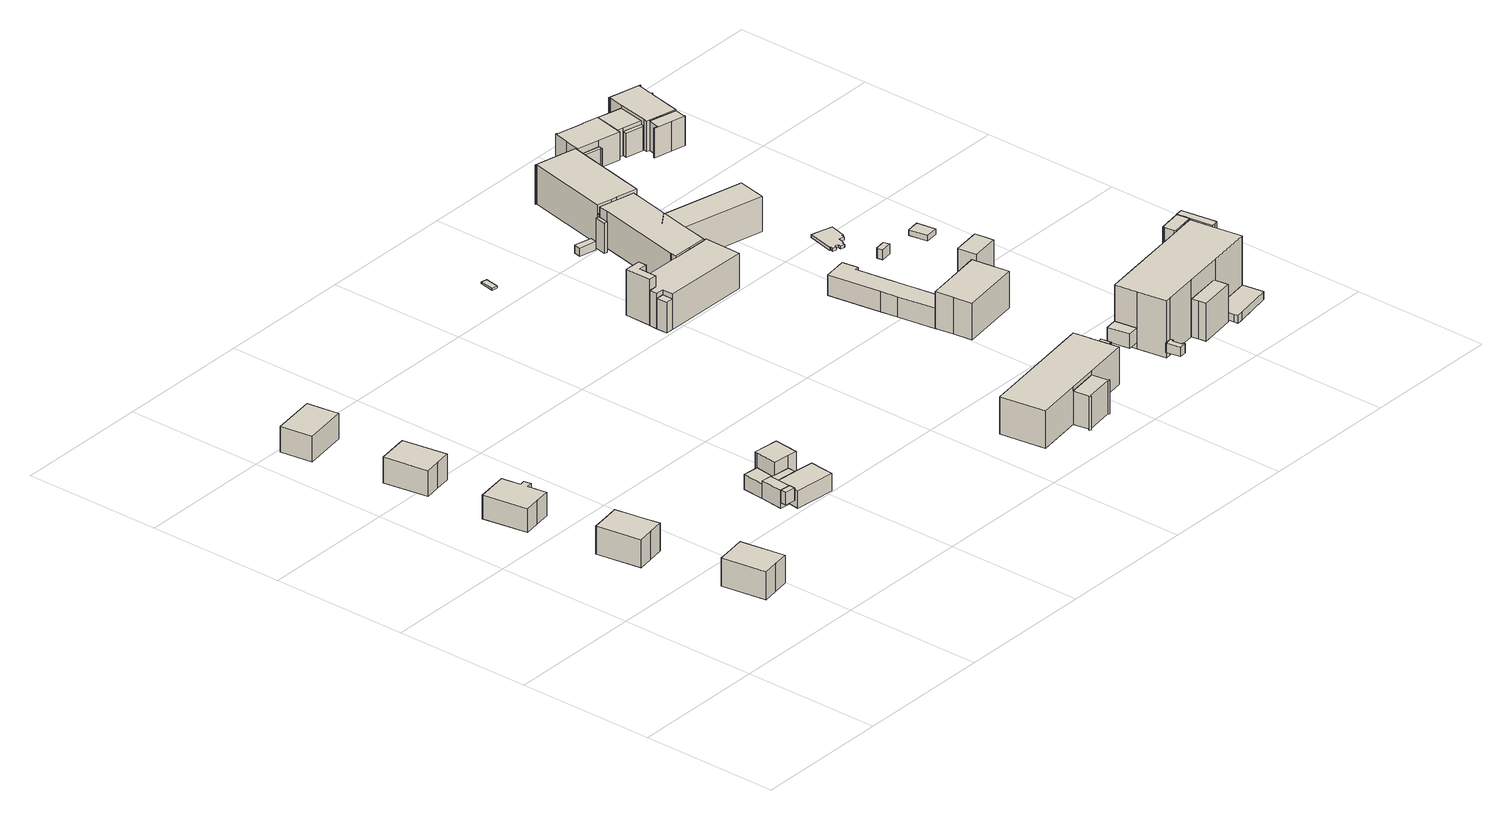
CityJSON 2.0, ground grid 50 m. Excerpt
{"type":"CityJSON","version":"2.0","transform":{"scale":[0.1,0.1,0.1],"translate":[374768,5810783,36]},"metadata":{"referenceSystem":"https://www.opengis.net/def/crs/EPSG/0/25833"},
"CityObjects":{
"building1":{"type":"Building","attributes":{"Gemeindeschluessel":"11000006","BezugspunktDach":"2200","function":"31001_3050","measuredHeight":13.59,"storeysAboveGround":2},"address":[{"country":"Germany","locality":"Berlin","thoroughfareNumber":"80 (17)","thoroughfareName":"Am Großen Wannsee"}],"geometry":[{"type":"Solid","lod":"1","boundaries":[[[[0,1,2,3,4,5]],[[6,7,8,9,10,11]],[[6,11,5,4]],[[7,6,4,3]],[[8,7,3,2]],[[9,8,2,1]],[[10,9,1,0]],[[11,10,0,5]]]]}]},
"building2":{"type":"Building","attributes":{"Gemeindeschluessel":"11000006","BezugspunktDach":"2200","function":"31001_2020","measuredHeight":13.41,"storeysAboveGround":2},"address":[{"country":"Germany","locality":"Berlin","thoroughfareNumber":"80 (18)","thoroughfareName":"Am Großen Wannsee"}],"geometry":[{"type":"Solid","lod":"1","boundaries":[[[[12,13,14,15,16,17,18,19]],[[20,21,22,23,24,25,26,27]],[[20,27,19,18]],[[21,20,18,17]],[[22,21,17,16]],[[23,22,16,15]],[[24,23,15,14]],[[25,24,14,13]],[[26,25,13,12]],[[27,26,12,19]]]]}]},
"building3":{"type":"Building","attributes":{"Gemeindeschluessel":"11000006","BezugspunktDach":"2200","function":"31001_1010","measuredHeight":12.22,"storeysAboveGround":2},"address":[{"country":"Germany","locality":"Berlin","thoroughfareNumber":"80 (19)","thoroughfareName":"Am Großen Wannsee"}],"geometry":[{"type":"Solid","lod":"1","boundaries":[[[[28,29,30,31,32,33,34,35,36,37]],[[38,39,40,41,42,43,44,45,46,47]],[[38,47,37,36]],[[39,38,36,35]],[[40,39,35,34]],[[41,40,34,33]],[[42,41,33,32]],[[43,42,32,31]],[[44,43,31,30]],[[45,44,30,29]],[[46,45,29,28]],[[47,46,28,37]]]]}]},
"building4":{"type":"Building","attributes":{"Gemeindeschluessel":"11000006","BezugspunktDach":"2200","function":"51009_1610","measuredHeight":8.83,"storeysAboveGround":0},"address":[{"country":"Germany","locality":"Berlin"}],"geometry":[{"type":"Solid","lod":"1","boundaries":[[[[48,49,50,51]],[[52,53,54,55]],[[52,55,51,50]],[[53,52,50,49]],[[54,53,49,48]],[[55,54,48,51]]]]}]},
"building5":{"type":"Building","attributes":{"Gemeindeschluessel":"11000006","BezugspunktDach":"2200","function":"31001_1010","measuredHeight":11.58,"storeysAboveGround":2},"address":[{"country":"Germany","locality":"Berlin","thoroughfareNumber":"80 (20)","thoroughfareName":"Am Großen Wannsee"}],"geometry":[{"type":"Solid","lod":"1","boundaries":[[[[56,57,58,59,60]],[[61,62,63,64,65]],[[61,65,60,59]],[[62,61,59,58]],[[63,62,58,57]],[[64,63,57,56]],[[65,64,56,60]]]]}]},
"building6":{"type":"Building","attributes":{"Gemeindeschluessel":"11000006","BezugspunktDach":"2200","function":"31001_2020","measuredHeight":12.59,"storeysAboveGround":2},"address":[{"country":"Germany","locality":"Berlin","thoroughfareNumber":"80 (21)","thoroughfareName":"Am Großen Wannsee"}],"geometry":[{"type":"Solid","lod":"1","boundaries":[[[[66,67,68,69,70]],[[71,72,73,74,75]],[[71,75,70,69]],[[72,71,69,68]],[[73,72,68,67]],[[74,73,67,66]],[[75,74,66,70]]]]}]},
"building7":{"type":"Building","attributes":{"Gemeindeschluessel":"11000006","BezugspunktDach":"2200","function":"51009_1610","measuredHeight":4.62,"storeysAboveGround":0},"address":[{"country":"Germany","locality":"Berlin"}],"geometry":[{"type":"Solid","lod":"1","boundaries":[[[[76,77,78,79]],[[80,81,82,83]],[[80,83,79,78]],[[81,80,78,77]],[[82,81,77,76]],[[83,82,76,79]]]]}]},
"building8":{"type":"Building","attributes":{"Gemeindeschluessel":"11000006","function":"31001_2521"},"address":[{"country":"Germany","locality":"Berlin","thoroughfareNumber":"80 (16)","thoroughfareName":"Am Großen Wannsee"}],"children":["building8-1","building8-2","building8-3","building8-4","building8-5"]},
"building8-1":{"type":"BuildingPart","attributes":{"BezugspunktDach":"2200","measuredHeight":10.77,"storeysAboveGround":2},"parents":["building8"],"geometry":[{"type":"MultiSurface","lod":"1","boundaries":[[[84,85,86,87,88,89]],[[90,91,92,93,94,95]],[[90,96,97,89,88]],[[91,90,88,87]],[[92,91,87,86]],[[93,92,86,85]],[[94,93,85,84]],[[98,99,84,89]],[[95,97,96,90]],[[95,94,99,98]]]}]},
"building8-2":{"type":"BuildingPart","attributes":{"BezugspunktDach":"2200","measuredHeight":6.36,"storeysAboveGround":2},"parents":["building8"],"geometry":[{"type":"MultiSurface","lod":"1","boundaries":[[[100,99,98,101,102]],[[103,95,94,104,105]],[[95,97,106,101,98]],[[94,95,94,99]],[[104,94,99,100]],[[107,105,102,101,103]],[[106,97,95,103]],[[108,98,99,94,95]],[[104,100,102,105]]]}]},
"building8-3":{"type":"BuildingPart","attributes":{"BezugspunktDach":"2200","measuredHeight":6.58,"storeysAboveGround":2},"parents":["building8"],"geometry":[{"type":"MultiSurface","lod":"1","boundaries":[[[109,110,111,112]],[[113,103,114,115]],[[113,115,112,111]],[[103,106,116,117,113,111,110]],[[118,113,119]],[[114,120,102,101,110,109]],[[115,114,109,112]],[[118,119,116,106,103]],[[119,113,117,116]],[[103,101,102,105]],[[121,105,102,120,114]]]}]},
"building8-4":{"type":"BuildingPart","attributes":{"BezugspunktDach":"2200","measuredHeight":6.22,"storeysAboveGround":2},"parents":["building8"],"geometry":[{"type":"MultiSurface","lod":"1","boundaries":[[[116,97,96,122,123,117]],[[124,125,90,95,119,113]],[[124,113,117,123]],[[125,124,123,122]],[[90,125,122,96]],[[90,96,90,95]],[[95,90,96,97]],[[95,97,106,103]],[[119,103,126,106,116]],[[119,116,117,113]]]}]},
"building8-5":{"type":"BuildingPart","attributes":{"BezugspunktDach":"2200","measuredHeight":6.36,"storeysAboveGround":2},"parents":["building8"],"geometry":[{"type":"MultiSurface","lod":"1","boundaries":[[[127,128,100,102,120,129]],[[114,105,104,130,131,132]],[[114,132,129,120]],[[130,104,100,128]],[[131,130,128,127]],[[132,131,127,129]],[[105,133,114,134,120,102]],[[105,102,100,104]]]}]},
"building9":{"type":"Building","attributes":{"Gemeindeschluessel":"11000006","function":"31001_3050"},"address":[{"country":"Germany","locality":"Berlin","thoroughfareNumber":"80 (6)","thoroughfareName":"Am Großen Wannsee"}],"children":["building9-1","building9-2","building9-3"]},
"building9-1":{"type":"BuildingPart","attributes":{"BezugspunktDach":"2200","measuredHeight":16.95,"storeysAboveGround":2},"parents":["building9"],"geometry":[{"type":"MultiSurface","lod":"1","boundaries":[[[135,136,137,138,139,140,141,142,143]],[[144,145,146,147,148,149,150,151,152]],[[144,152,143,142]],[[145,144,142,141]],[[146,145,141,140]],[[153,154,140,139]],[[148,147,139,138]],[[149,148,138,137]],[[150,149,137,136],[150,155,156,149]],[[151,150,136,135]],[[152,151,135,143]],[[147,146,154,153]],[[155,150,149,156]]]}]},
"building9-2":{"type":"BuildingPart","attributes":{"BezugspunktDach":"2200","measuredHeight":12.19,"storeysAboveGround":2},"parents":["building9"],"geometry":[{"type":"MultiSurface","lod":"1","boundaries":[[[157,158,159,160,161,162,163,164,156,155]],[[149,165,166,167,168,169,170,171,172,150]],[[165,149,156,164]],[[166,165,164,163]],[[167,166,163,162]],[[168,167,162,161]],[[169,168,161,160]],[[170,169,160,159]],[[171,170,159,158]],[[172,171,158,157]],[[150,172,157,155]],[[149,150,155,156,173]]]}]},
"building9-3":{"type":"BuildingPart","attributes":{"BezugspunktDach":"2200","measuredHeight":10.3,"storeysAboveGround":2},"parents":["building9"],"geometry":[{"type":"Solid","lod":"1","boundaries":[[[[153,174,175,176,177,178,154]],[[145,179,180,181,182,147,146]],[[145,146,154,178]],[[179,145,178,177]],[[180,179,177,176]],[[181,180,176,175]],[[182,181,175,174]],[[147,182,174,153]],[[146,147,153,154]]]]}]},
"building10":{"type":"Building","attributes":{"Gemeindeschluessel":"11000006","BezugspunktDach":"2200","function":"31001_2010","measuredHeight":0.629,"storeysAboveGround":1},"address":[{"country":"Germany","locality":"Berlin","thoroughfareNumber":"80 (26)","thoroughfareName":"Am Großen Wannsee"}],"geometry":[{"type":"Solid","lod":"1","boundaries":[[[[183,184,185,186]],[[187,188,189,190]],[[187,190,186,185]],[[188,187,185,184]],[[189,188,184,183]],[[190,189,183,186]]]]}]},
"building11":{"type":"Building","attributes":{"Gemeindeschluessel":"11000006","BezugspunktDach":"2200","function":"51009_1610","measuredHeight":2.69,"storeysAboveGround":0},"address":[{"country":"Germany","locality":"Berlin"}],"geometry":[{"type":"Solid","lod":"1","boundaries":[[[[191,192,193,194,195,196,197,198]],[[199,200,201,182,181,180,179,202]],[[199,202,198,197]],[[200,199,197,196]],[[201,200,196,195]],[[182,201,195,194]],[[181,182,194,193]],[[180,181,193,192]],[[179,180,192,191]],[[202,179,191,198]]]]}]},
"building12":{"type":"Building","attributes":{"Gemeindeschluessel":"11000006","BezugspunktDach":"2200","function":"51009_1610","measuredHeight":3,"storeysAboveGround":0},"address":[{"country":"Germany","locality":"Berlin"}],"geometry":[{"type":"Solid","lod":"1","boundaries":[[[[203,204,205,206]],[[207,208,209,210]],[[207,210,206,205]],[[208,207,205,204]],[[209,208,204,203]],[[210,209,203,206]]]]}]},
"building13":{"type":"Building","attributes":{"Gemeindeschluessel":"11000006","function":"31001_2020"},"address":[{"country":"Germany","locality":"Berlin","thoroughfareNumber":"80","thoroughfareName":"Am Großen Wannsee"}],"children":["building13-1","building13-2"]},
"building13-1":{"type":"BuildingPart","attributes":{"BezugspunktDach":"2200","measuredHeight":17.3,"storeysAboveGround":2},"parents":["building13"],"geometry":[{"type":"MultiSurface","lod":"1","boundaries":[[[211,212,213,214,215,216,217,218,219,220]],[[221,222,223,224,225,226,227,228,229,230]],[[221,230,220,219]],[[222,231,232,233,234,219,218]],[[223,222,218,217]],[[224,223,217,216]],[[225,224,216,215]],[[226,225,215,214]],[[227,226,214,213]],[[228,227,213,212]],[[229,228,212,211]],[[230,229,211,220]],[[235,232,231,222]],[[221,234,233,232,235]]]}]},
"building13-2":{"type":"BuildingPart","attributes":{"BezugspunktDach":"2200","measuredHeight":10.63,"storeysAboveGround":2},"parents":["building13"],"geometry":[{"type":"MultiSurface","lod":"1","boundaries":[[[236,237,233,232,231,238,239,240,241,242,243,244,245,246,247]],[[248,249,250,251,252,253,254,255,256,257,258,259,260,261,262]],[[248,262,247,246]],[[249,248,246,245]],[[250,249,245,244]],[[251,250,244,243]],[[252,251,243,242]],[[253,252,242,241]],[[254,253,241,240]],[[255,254,240,239]],[[256,255,239,238]],[[257,256,238,231]],[[258,257,231,222,235]],[[259,258,232,235,221]],[[260,259,233,237]],[[261,260,237,236]],[[262,261,236,247]],[[235,222,231,232]],[[221,235,232,233]]]}]},
"building14":{"type":"Building","attributes":{"Gemeindeschluessel":"11000006","function":"31001_3050"},"address":[{"country":"Germany","locality":"Berlin","thoroughfareNumber":"80 (1)","thoroughfareName":"Am Großen Wannsee"}],"children":["building14-1","building14-2","building14-3","building14-4","building14-5","building14-6","building14-7","building14-8","building14-9","building14-10"]},
"building14-1":{"type":"BuildingPart","attributes":{"BezugspunktDach":"2200","measuredHeight":16.13,"storeysAboveGround":2},"parents":["building14"],"geometry":[{"type":"MultiSurface","lod":"1","boundaries":[[[263,264,265,266,267,268,269,270,271,272,273,274,275]],[[276,277,278,279,280,281,282,283,284,285,286,287,288]],[[276,288,275,274]],[[277,276,274,273]],[[289,278,277,273,272]],[[290,289,272,271]],[[291,290,279,271,270]],[[292,293,270,269]],[[294,292,281,269,268]],[[295,296,268,267]],[[284,283,267,266]],[[285,284,266,265]],[[286,285,265,264]],[[297,298,286,264,263]],[[299,297,287,263,275]],[[300,301,278,279,290]],[[280,279,290,291]],[[281,280,293,292]],[[282,281,292,294]],[[283,282,296,295]],[[287,286,298,297]],[[297,299,288,287]]]}]},
"building14-2":{"type":"BuildingPart","attributes":{"BezugspunktDach":"2200","measuredHeight":16.8,"storeysAboveGround":2},"parents":["building14"],"geometry":[{"type":"MultiSurface","lod":"1","boundaries":[[[302,303,304,305,298,299,306,307,308,309,310]],[[311,312,313,314,288,286,315,316,317,318,319]],[[311,319,310,309]],[[312,311,309,320,321]],[[313,312,308,321,322,307]],[[314,313,322,323,306]],[[315,286,298,305]],[[316,315,305,304]],[[317,316,304,303]],[[324,325,326,317,318,317,303,302]],[[327,325,318,319,318,302,310]],[[321,320,309,308]],[[307,322,321,308]],[[307,306,323,322]],[[328,286,287,297,298]],[[288,299,297,287]],[[318,317,326,325,324]],[[319,318,325,327]]]}]},
"building14-3":{"type":"BuildingPart","attributes":{"BezugspunktDach":"2200","measuredHeight":10.84,"storeysAboveGround":2},"parents":["building14"],"geometry":[{"type":"MultiSurface","lod":"1","boundaries":[[[294,329,330,293]],[[331,332,282,280]],[[333,291,280,293,330]],[[282,296,334,332,329,294]],[[331,280,291,333]],[[332,335,336,329]],[[331,330,336,335]],[[332,334,296,282]],[[280,281,292,293]],[[294,292,281,282]]]}]},
"building14-4":{"type":"BuildingPart","attributes":{"BezugspunktDach":"2200","measuredHeight":10.45,"storeysAboveGround":2},"parents":["building14"],"geometry":[{"type":"MultiSurface","lod":"1","boundaries":[[[337,338,339,334,295]],[[332,340,341,342,283]],[[341,340,339,338]],[[342,341,338,337]],[[283,342,337,295]],[[283,295,296,282]],[[332,343,282,296,334]],[[340,332,334,339,344]]]}]},
"building14-5":{"type":"BuildingPart","attributes":{"BezugspunktDach":"2200","measuredHeight":14.67,"storeysAboveGround":2},"parents":["building14"],"geometry":[{"type":"MultiSurface","lod":"1","boundaries":[[[345,346,347,348,349,350,351]],[[284,352,353,354,355,285,356]],[[284,356,351,350]],[[352,284,350,349]],[[357,358,359,349,348]],[[353,352,360,361]],[[354,353,348,347]],[[355,354,347,346]],[[285,355,346,345]],[[356,285,345,351]],[[361,360,359,358,357]]]}]},
"building14-6":{"type":"BuildingPart","attributes":{"BezugspunktDach":"2200","measuredHeight":17.59,"storeysAboveGround":2},"parents":["building14"],"geometry":[{"type":"MultiSurface","lod":"1","boundaries":[[[362,363,364,365,366,367,368,369,370,371,372]],[[373,374,375,376,377,378,379,380,381,382,383]],[[373,383,372,371]],[[374,373,371,370]],[[375,374,370,369]],[[376,375,369,368]],[[377,376,368,367]],[[378,377,367,366]],[[379,378,366,365]],[[380,379,365,364]],[[336,329,384,334,339,340,332,335,381,380,364,363]],[[330,336,335,331,382,381,363,362]],[[383,385,333,362,372]],[[335,332,329,336]],[[332,340,339,334,384]],[[331,335,336,330]],[[382,333,385,383]]]}]},
"building14-7":{"type":"BuildingPart","attributes":{"BezugspunktDach":"2200","measuredHeight":10.98,"storeysAboveGround":2},"parents":["building14"],"geometry":[{"type":"MultiSurface","lod":"1","boundaries":[[[289,290,291,333,385,386,387,388]],[[389,390,383,382,391,300,301,392]],[[389,392,388,387]],[[390,389,387,386]],[[383,390,386,385]],[[391,382,331,280]],[[300,391,291,280,279]],[[301,300,279,278,289]],[[392,301,289,388]],[[393,382,383,385,333]],[[280,331,333,291]],[[290,279,280,291]],[[290,289,278,279]]]}]},
"building14-8":{"type":"BuildingPart","attributes":{"BezugspunktDach":"2200","measuredHeight":16.63,"storeysAboveGround":2},"parents":["building14"],"geometry":[{"type":"MultiSurface","lod":"1","boundaries":[[[394,395,396,397,398,399]],[[400,401,323,322,321,320]],[[400,320,399,398]],[[401,400,398,397]],[[323,401,397,396]],[[322,307,306,396,395]],[[308,307,395,394]],[[309,308,321,394,399]],[[323,306,307,322]],[[321,322,307,308]],[[320,321,308,309]]]}]},
"building14-9":{"type":"BuildingPart","attributes":{"BezugspunktDach":"2200","measuredHeight":11.12,"storeysAboveGround":2},"parents":["building14"],"geometry":[{"type":"Solid","lod":"1","boundaries":[[[[326,325,327,402]],[[319,318,317,403]],[[319,403,402,327]],[[403,317,326,402]],[[318,319,327,325]],[[318,325,326,317]]]]}]},
"building14-10":{"type":"BuildingPart","attributes":{"BezugspunktDach":"2200","measuredHeight":3.99,"storeysAboveGround":2},"parents":["building14"],"geometry":[{"type":"Solid","lod":"1","boundaries":[[[[357,404,405,406,407,358]],[[408,409,410,411,361,360]],[[408,360,358,407]],[[409,408,407,406]],[[410,409,406,405]],[[411,410,405,404]],[[361,411,404,357]],[[360,361,357,358]]]]}]},
"building15":{"type":"Building","attributes":{"Gemeindeschluessel":"11000006","BezugspunktDach":"2200","function":"51009_1610","measuredHeight":17.17,"storeysAboveGround":0},"address":[{"country":"Germany","locality":"Berlin"}],"geometry":[{"type":"Solid","lod":"1","boundaries":[[[[412,413,414,415,416]],[[417,418,419,420,421]],[[417,421,416,415]],[[418,417,415,414]],[[419,418,414,413]],[[420,419,413,412]],[[421,420,412,416]]]]}]},
"building16":{"type":"Building","attributes":{"Gemeindeschluessel":"11000006","BezugspunktDach":"2200","function":"51009_1610","measuredHeight":2.96,"storeysAboveGround":0},"address":[{"country":"Germany","locality":"Berlin"}],"geometry":[{"type":"Solid","lod":"1","boundaries":[[[[422,423,424,425,426,427]],[[428,429,430,410,431,409]],[[428,409,427,426]],[[429,428,426,425]],[[430,429,425,424]],[[410,430,424,423]],[[431,410,423,422]],[[409,431,422,427]]]]}]},
"building17":{"type":"Building","attributes":{"Gemeindeschluessel":"11000006","function":"31001_3074"},"address":[{"country":"Germany","locality":"Berlin","thoroughfareNumber":"80 (35)","thoroughfareName":"Am Großen Wannsee"}],"children":["building17-1","building17-2","building17-3","building17-4","building17-5","building17-6","building17-7","building17-8"]},
"building17-1":{"type":"BuildingPart","attributes":{"BezugspunktDach":"2200","measuredHeight":20.8,"storeysAboveGround":5},"parents":["building17"],"geometry":[{"type":"MultiSurface","lod":"1","boundaries":[[[432,433,434,435,436,437,438,439,440,441,442]],[[443,444,445,446,447,448,449,450,451,452,453]],[[443,453,442,441]],[[454,455,456,457,444,443,441,440]],[[447,446,438,437]],[[448,458,459,447,437,436]],[[449,460,461,462,448,436,435]],[[450,449,435,434]],[[463,464,465,434,433]],[[451,450,466,467,468]],[[452,451,433,432]],[[453,452,469,470,471,472,432,442]],[[457,456,455,454]],[[445,473,444,440,439,474]],[[446,445,439,438]],[[447,459,458,448]],[[462,461,460,449,475]],[[468,467,466,465,464,463]],[[472,471,470,469]]]}]},
"building17-2":{"type":"BuildingPart","attributes":{"BezugspunktDach":"2200","measuredHeight":2.8,"storeysAboveGround":5},"parents":["building17"],"geometry":[{"type":"Solid","lod":"1","boundaries":[[[[476,477,478,479,480,481,459,458]],[[447,482,483,484,485,486,487,448]],[[482,447,459,481]],[[483,482,481,480]],[[484,483,480,479]],[[485,484,479,478]],[[486,485,478,477]],[[487,486,477,476]],[[448,487,476,458]],[[448,458,459,447]]]]}]},
"building17-3":{"type":"BuildingPart","attributes":{"BezugspunktDach":"2200","measuredHeight":21.55,"storeysAboveGround":5},"parents":["building17"],"geometry":[{"type":"MultiSurface","lod":"1","boundaries":[[[488,489,490,491,492,493,494,495,496]],[[497,498,499,445,444,500,501,502,503]],[[497,503,496,495]],[[440,439,445,492,491]],[[504,454,491,490]],[[500,444,505,457,506]],[[507,504,506,508,501,500,490,489]],[[509,507,508,510,502,501,489,488]],[[503,502,488,496]],[[498,497,495,494]],[[499,511,498,494,493]],[[439,512,445,499,493,492]],[[513,444,445,439,440]],[[506,457,505,454,504]],[[508,506,504,507]],[[510,508,507,509]]]}]},
"building17-4":{"type":"BuildingPart","attributes":{"BezugspunktDach":"2200","measuredHeight":21.58,"storeysAboveGround":5},"parents":["building17"],"geometry":[{"type":"MultiSurface","lod":"1","boundaries":[[[514,515,516,517,518,519]],[[520,521,522,523,446,497]],[[520,497,519,518]],[[521,520,518,517]],[[522,521,517,516]],[[523,522,516,515]],[[446,523,515,514]],[[497,495,494,498,524,525,498,494,493,492,445,446,514,519],[445,439,438,446]],[[439,445,446,438]],[[524,498,494,495,497]],[[499,493,494,498,525]],[[499,445,492,493]]]}]},
"building17-5":{"type":"BuildingPart","attributes":{"BezugspunktDach":"2200","measuredHeight":15.2,"storeysAboveGround":5},"parents":["building17"],"geometry":[{"type":"Solid","lod":"1","boundaries":[[[[526,527,528,529,461,460]],[[462,530,531,532,533,449]],[[530,462,461,529]],[[531,530,529,528]],[[532,531,528,527]],[[533,532,527,526]],[[449,533,526,460]],[[462,449,460,461]]]]}]},
"building17-6":{"type":"BuildingPart","attributes":{"BezugspunktDach":"2200","measuredHeight":3.36,"storeysAboveGround":5},"parents":["building17"],"geometry":[{"type":"MultiSurface","lod":"1","boundaries":[[[534,535,536,537,538,539,464,463,540]],[[467,466,541,542,543,544,545,546,547]],[[467,547,540,463]],[[541,466,464,539]],[[542,541,539,538]],[[543,542,538,537]],[[544,543,537,536]],[[545,544,536,535]],[[546,545,535,534]],[[547,546,534,540]],[[467,548,463,464,466]]]}]},
"building17-7":{"type":"BuildingPart","attributes":{"BezugspunktDach":"2200","measuredHeight":5.92,"storeysAboveGround":5},"parents":["building17"],"geometry":[{"type":"MultiSurface","lod":"1","boundaries":[[[455,454,509,549,550,551]],[[552,553,510,457,456,554]],[[552,554,551,550]],[[553,552,550,549]],[[510,553,549,509]],[[554,456,455,551]],[[506,504,454,457]],[[508,507,504,506]],[[510,509,507,508]],[[457,454,455,456]]]}]},
"building17-8":{"type":"BuildingPart","attributes":{"BezugspunktDach":"2200","measuredHeight":5.24,"storeysAboveGround":5},"parents":["building17"],"geometry":[{"type":"Solid","lod":"1","boundaries":[[[[555,472,471,556]],[[470,469,557,558]],[[470,558,556,471]],[[557,469,472,555]],[[558,557,555,556]],[[469,470,471,472]]]]}]},
"building18":{"type":"Building","attributes":{"Gemeindeschluessel":"11000006","BezugspunktDach":"2200","function":"31001_2010","measuredHeight":3.62,"storeysAboveGround":1},"address":[{"country":"Germany","locality":"Berlin","thoroughfareNumber":"80 (29)","thoroughfareName":"Am Großen Wannsee"}],"geometry":[{"type":"Solid","lod":"1","boundaries":[[[[559,560,561,562,563]],[[564,565,566,567,568]],[[564,568,563,562]],[[565,564,562,561]],[[566,565,561,560]],[[567,566,560,559]],[[568,567,559,563]]]]}]},
"building19":{"type":"Building","attributes":{"Gemeindeschluessel":"11000006","BezugspunktDach":"2200","function":"31001_2523","measuredHeight":1.16,"storeysAboveGround":0},"address":[{"country":"Germany","locality":"Berlin","thoroughfareNumber":"80 (27)","thoroughfareName":"Am Großen Wannsee"}],"geometry":[{"type":"Solid","lod":"1","boundaries":[[[[569,570,571,572,573,574,575,576,577,578,579,580,581,582,583,584,585,586]],[[587,588,589,590,591,592,593,594,595,596,597,598,599,600,601,602,603,604]],[[587,604,586,585]],[[588,587,585,584]],[[589,588,584,583]],[[590,589,583,582]],[[591,590,582,581]],[[592,591,581,580]],[[593,592,580,579]],[[594,593,579,578]],[[595,594,578,577]],[[596,595,577,576]],[[597,596,576,575]],[[598,597,575,574]],[[599,598,574,573]],[[600,599,573,572]],[[601,600,572,571]],[[602,601,571,570]],[[603,602,570,569]],[[604,603,569,586]]]]}]},
"building20":{"type":"Building","attributes":{"Gemeindeschluessel":"11000006","BezugspunktDach":"2200","function":"31001_2010","measuredHeight":2.07,"storeysAboveGround":1},"address":[{"country":"Germany","locality":"Berlin","thoroughfareNumber":"80 (28)","thoroughfareName":"Am Großen Wannsee"}],"geometry":[{"type":"Solid","lod":"1","boundaries":[[[[605,606,607,608]],[[609,610,611,612]],[[609,612,608,607]],[[610,609,607,606]],[[611,610,606,605]],[[612,611,605,608]]]]}]},
"building21":{"type":"Building","attributes":{"Gemeindeschluessel":"11000006","function":"31001_3050"},"address":[{"country":"Germany","locality":"Berlin","thoroughfareNumber":"80 (2)","thoroughfareName":"Am Großen Wannsee"}],"children":["building21-1","building21-2","building21-3","building21-4","building21-5","building21-6"]},
"building21-1":{"type":"BuildingPart","attributes":{"BezugspunktDach":"2200","measuredHeight":14.41,"storeysAboveGround":1},"parents":["building21"],"geometry":[{"type":"MultiSurface","lod":"1","boundaries":[[[613,614,615,616,617,618,619,620,621,622,623,624,625,626,627,628,629]],[[630,631,632,633,634,635,636,637,638,639,640,641,642,643,644,645,646]],[[630,646,629,628]],[[631,647,648,649,630,628,627]],[[632,631,627,626]],[[633,632,626,625]],[[634,633,625,624]],[[635,634,624,623]],[[636,635,623,622]],[[637,636,622,621]],[[638,637,621,620]],[[639,638,620,619]],[[640,639,619,618]],[[641,640,618,617]],[[642,641,617,616]],[[643,642,616,615]],[[650,651,652,615,614]],[[645,644,614,613],[645,653,650,644]],[[646,645,613,629]],[[630,649,648,647]],[[644,654,655,651,650]],[[655,643,652,651]],[[650,653,645,644]]]}]},
"building21-2":{"type":"BuildingPart","attributes":{"BezugspunktDach":"2200","measuredHeight":13.81,"storeysAboveGround":1},"parents":["building21"],"geometry":[{"type":"MultiSurface","lod":"1","boundaries":[[[656,657,658,659,652,651,653,660,661,662]],[[663,664,645,655,643,665,666,667,668,669]],[[663,669,662,661]],[[664,663,661,660]],[[645,664,660,653]],[[665,643,652,659]],[[666,665,659,658]],[[667,666,658,657]],[[668,667,657,656]],[[669,668,656,662]],[[655,670,644,650,651]],[[645,653,650,671,644]],[[643,655,651,652]]]}]},
"building21-3":{"type":"BuildingPart","attributes":{"BezugspunktDach":"2200","measuredHeight":8.85,"storeysAboveGround":1},"parents":["building21"],"geometry":[{"type":"MultiSurface","lod":"1","boundaries":[[[672,649,648,673,674]],[[675,647,630,676,677]],[[675,677,674,673]],[[676,630,649,672]],[[677,676,672,674]],[[675,678,673,648,647]],[[630,647,648,649]]]}]},
"building21-4":{"type":"BuildingPart","attributes":{"BezugspunktDach":"2200","measuredHeight":12.04,"storeysAboveGround":1},"parents":["building21"],"geometry":[{"type":"MultiSurface","lod":"1","boundaries":[[[679,680,681,682,683,684,685]],[[686,687,631,688,647,675,689]],[[631,687,683,682]],[[688,631,682,681]],[[647,688,681,680]],[[675,673,648,680,679]],[[689,675,679,685]],[[686,690,691,684]],[[689,685,691,690]],[[686,684,683,687,692]],[[648,673,675,647]]]}]},
"building21-5":{"type":"BuildingPart","attributes":{"BezugspunktDach":"2200","measuredHeight":12.33,"storeysAboveGround":1},"parents":["building21"],"geometry":[{"type":"MultiSurface","lod":"1","boundaries":[[[693,694,695,696,697,698,699,700,701,702,703,704,705]],[[706,707,708,709,710,711,712,687,690,689,713,714,715]],[[706,715,705,704]],[[707,706,704,703]],[[708,707,703,702]],[[709,708,702,701]],[[710,709,701,700]],[[711,710,700,699]],[[712,711,699,698]],[[687,712,698,697]],[[691,684,683,697,696]],[[689,685,691,690,696,695]],[[713,689,695,694]],[[714,713,694,693]],[[715,716,717,693,705]],[[690,686,684,691]],[[686,687,683,684]],[[718,690,691,685,689]],[[717,716,715,714]]]}]},
"building21-6":{"type":"BuildingPart","attributes":{"BezugspunktDach":"2200","measuredHeight":7.95,"storeysAboveGround":1},"parents":["building21"],"geometry":[{"type":"Solid","lod":"1","boundaries":[[[[719,720,721,722,723,717,716,724]],[[715,714,725,726,727,728,729,730]],[[715,730,724,716]],[[725,714,717,723]],[[726,725,723,722]],[[727,726,722,721]],[[728,727,721,720]],[[729,728,720,719]],[[730,729,719,724]],[[714,715,716,717]]]]}]}
},
"vertices":[
[289,168,180],[347,177,180],[405,186,180],[379,348,180],[322,339,180],[264,330,180],[322,339,78],[379,348,78],[405,186,78],[347,177,78],[289,168,78],[264,330,78],
[201,602,172],[259,611,172],[317,621,172],[304,696,172],[302,713,172],[290,782,172],[233,773,172],[175,764,172],[233,773,70],[290,782,70],[302,713,70],[304,696,70],[317,621,70],[259,611,70],[201,602,70],[175,764,70],
[137,1009,159],[195,1018,159],[252,1027,159],[242,1095,159],[262,1098,159],[258,1124,159],[238,1120,159],[227,1189,159],[169,1180,159],[111,1171,159],[169,1180,73],[227,1189,73],[238,1120,73],[258,1124,73],[262,1098,73],[242,1095,73],[252,1027,73],[195,1018,73],[137,1009,73],[111,1171,73],
[306,688,156],[325,691,156],[321,716,156],[302,713,156],[321,716,68],[325,691,68],[306,688,68],[302,713,68],
[100,1381,173],[158,1390,173],[216,1399,173],[190,1560,173],[74,1543,173],[190,1560,79],[216,1399,79],[158,1390,79],[100,1381,79],[74,1543,79],
[25,1790,176],[187,1815,176],[178,1872,176],[170,1930,176],[8,1906,176],[170,1930,83],[178,1872,83],[187,1815,83],[25,1790,83],[8,1906,83],
[847,512,95],[849,533,95],[810,537,95],[808,516,95],[810,537,49],[849,533,49],[847,512,49],[808,516,49],
[933,609,136],[968,605,136],[978,694,136],[886,704,136],[885,694,136],[874,615,136],[885,694,28],[886,704,28],[978,694,28],[968,605,28],[933,609,28],[874,615,28],[885,694,82],[874,615,82],[874,615,91],[933,609,91],
[930,579,91],[857,617,91],[854,587,91],[857,617,28],[930,579,28],[854,587,28],[857,617,82],[857,615,28],[874,615,69],
[849,533,93],[857,617,93],[819,621,93],[810,537,93],[819,621,28],[849,533,28],[810,537,28],[846,618,82],[819,621,82],[851,617,28],[846,618,28],[849,533,91],[851,556,28],
[856,697,82],[827,700,82],[827,700,28],[856,697,28],[857,617,59],
[994,482,91],[1003,571,91],[845,497,91],[1003,571,28],[994,482,28],[845,497,28],[854,586,28],[849,533,60],
[1515,45,244],[1682,71,244],[1794,88,244],[1961,113,244],[1951,178,244],[1945,215,244],[1946,215,244],[1936,279,244],[1490,211,244],[1936,279,108],[1946,215,108],[1945,215,108],[1951,178,108],[1961,113,108],[1794,88,108],[1682,71,108],[1515,45,108],[1490,211,108],[1951,178,211],[1945,215,211],[1682,71,230],[1794,88,230],
[1691,14,230],[1687,9,230],[1692,5,230],[1696,10,230],[1799,26,230],[1804,22,230],[1808,28,230],[1803,31,230],[1803,31,108],[1808,28,108],[1804,22,108],[1799,26,108],[1696,10,108],[1692,5,108],[1687,9,108],[1691,14,108],[1794,88,183],
[2007,186,211],[2010,187,211],[2005,224,211],[2002,223,211],[1946,215,211],[2002,223,108],[2005,224,108],[2010,187,108],[2007,186,108],
[1309,2096,11],[1318,2147,11],[1296,2151,11],[1287,2099,11],[1296,2151,5],[1318,2147,5],[1309,2096,5],[1287,2099,5],
[2002,223,135],[2005,224,135],[2010,187,135],[2007,186,135],[2008,181,135],[2046,187,135],[2039,234,135],[2001,228,135],[2039,234,108],[2046,187,108],[2008,181,108],[2001,228,108],
[1615,1949,88],[1621,1972,88],[1557,1987,88],[1551,1961,88],[1557,1987,58],[1621,1972,58],[1615,1949,58],[1551,1961,58],
[1885,722,228],[1895,654,228],[2118,688,228],[2108,755,228],[2099,818,228],[2098,823,228],[2038,814,228],[1954,801,228],[1881,790,228],[1875,789,228],[1881,790,94],[1954,801,94],[2038,814,94],[2098,823,94],[2099,818,94],[2108,755,94],[2118,688,94],[1895,654,94],[1885,722,94],[1875,789,94],[1954,801,163],[1918,796,163],[1881,790,163],[1881,790,122],[1918,796,94],
[1851,989,163],[1860,927,163],[1934,938,163],[1932,950,163],[1926,991,163],[1924,1000,163],[1905,1134,163],[1919,1136,163],[1911,1187,163],[1910,1194,163],[1859,1187,163],[1823,1181,163],[1859,1187,89],[1910,1194,89],[1911,1187,89],[1919,1136,89],[1905,1134,89],[1924,1000,89],[1926,991,89],[1932,950,89],[1934,938,89],[1954,801,89],[1918,796,89],[1881,790,89],[1860,927,89],[1851,989,89],[1823,1181,89],
[1645,1594,188],[1713,1593,188],[1734,1689,188],[1756,1790,188],[1778,1888,188],[1789,1939,188],[1724,1953,188],[1720,1954,188],[1657,1968,188],[1649,1931,188],[1579,1617,188],[1582,1616,188],[1577,1595,188],[1582,1616,54],[1579,1617,54],[1649,1931,54],[1657,1968,54],[1720,1954,54],[1724,1953,54],[1789,1939,54],[1778,1888,54],[1756,1790,54],[1734,1689,54],[1713,1593,54],[1645,1594,54],[1577,1595,54],[1649,1931,150],[1657,1968,150],[1720,1954,150],[1724,1953,162],[1720,1954,162],[1789,1939,162],[1778,1888,147],[1789,1939,147],[1645,1594,182],[1713,1593,182],[1577,1595,182],[1657,1968,40],[1649,1931,40],
[1401,1501,182],[1401,1461,182],[1724,1458,182],[1726,1593,182],[1433,1596,182],[1402,1596,182],[1401,1530,182],[1372,1530,182],[1371,1502,182],[1372,1530,54],[1401,1530,54],[1402,1596,54],[1433,1596,54],[1726,1593,54],[1724,1458,54],[1401,1461,54],[1401,1501,54],[1371,1502,54],[1372,1530,55],[1401,1530,55],[1402,1596,55],[1433,1596,55],[1401,1501,78],[1401,1501,165],[1401,1461,165],[1371,1502,165],[1713,1593,118],
[1794,1959,162],[1724,1974,162],[1724,1974,54],[1794,1959,54],[1724,1974,150],[1794,1959,147],[1744,1970,54],[1744,1970,162],
[1806,1882,147],[1822,1953,147],[1821,1953,147],[1821,1953,54],[1822,1953,54],[1806,1882,54],[1790,1941,54],[1821,1953,111],
[1734,1689,183],[2035,1621,183],[2057,1723,183],[1954,1746,183],[1767,1788,183],[1756,1790,183],[1698,1750,183],[1767,1788,54],[1954,1746,54],[2057,1723,54],[2035,1621,54],[1698,1750,54],[1954,1746,114],[1767,1788,114],[1767,1788,107],[1767,1788,74],[1954,1746,74],
[1724,1974,182],[1744,1970,182],[1821,1953,182],[1888,2253,182],[1889,2253,182],[1890,2257,182],[1812,2274,182],[1733,2291,182],[1732,2287,182],[1734,2287,182],[1667,1987,182],[1734,2287,40],[1732,2287,40],[1733,2291,40],[1812,2274,40],[1890,2257,40],[1889,2253,40],[1888,2253,40],[1821,1953,40],[1744,1970,40],[1724,1974,40],[1667,1987,40],[1794,1959,123],[1667,1987,150],
[1664,1970,150],[1646,1974,150],[1637,1934,150],[1646,1974,40],[1664,1970,40],[1720,1954,40],[1637,1934,40],[1724,1974,134],
[1401,1530,222],[1402,1596,222],[1433,1596,222],[1433,1626,222],[1373,1627,222],[1372,1530,222],[1373,1627,55],[1433,1626,55],
[1371,1462,165],[1371,1462,54],
[1966,1797,114],[1920,1807,114],[1800,1834,114],[1779,1839,114],[1779,1839,74],[1800,1834,74],[1920,1807,74],[1966,1797,74],
[2109,812,247],[2209,826,247],[2205,860,247],[2200,895,247],[2099,881,247],[2200,895,84],[2205,860,84],[2209,826,84],[2109,812,84],[2099,881,84],
[1860,1821,96],[1920,1807,96],[1925,1829,96],[1865,1843,96],[1805,1856,96],[1800,1834,96],[1805,1856,74],[1865,1843,74],[1925,1829,74],[1860,1821,74],
[2196,235,290],[2212,127,290],[2233,131,290],[2360,150,290],[2506,172,290],[2667,197,290],[2651,302,290],[2639,385,290],[2555,372,290],[2305,334,290],[2184,316,290],[2305,334,82],[2555,372,82],[2639,385,82],[2651,302,82],[2667,197,82],[2506,172,82],[2360,150,82],[2233,131,82],[2212,127,82],[2196,235,82],[2184,316,82],[2555,372,159],[2305,334,159],[2305,334,100],[2555,372,100],[2506,172,110],[2667,197,110],[2360,150,220],[2494,170,220],[2494,170,82],[2212,127,140],[2233,131,140],[2233,131,120],[2233,131,106],[2212,127,106],[2212,127,126],[2196,235,106],[2184,316,106],[2184,316,158],[2196,235,158],[2629,383,82],[2639,385,223],[2469,167,82],
[2515,103,110],[2517,89,110],[2541,93,110],[2678,119,110],[2680,120,110],[2668,197,110],[2668,197,82],[2680,120,82],[2678,119,82],[2541,93,82],[2517,89,82],[2515,103,82],
[2548,415,294],[2548,412,294],[2553,378,294],[2555,372,294],[2639,385,294],[2638,391,294],[2633,425,294],[2632,432,294],[2547,419,294],[2632,432,82],[2633,425,82],[2638,391,82],[2553,378,82],[2548,412,82],[2548,415,82],[2547,419,82],[2553,378,159],[2555,372,150],[2553,378,100],[2548,412,159],[2548,412,100],[2548,415,159],[2548,415,100],[2634,423,82],[2639,385,196],[2555,372,191],
[2651,302,296],[2664,304,296],[2676,306,296],[2657,435,296],[2645,434,296],[2632,432,296],[2645,434,82],[2657,435,82],[2676,306,82],[2664,304,82],[2633,426,82],[2635,412,82],
[2365,124,220],[2369,97,220],[2502,117,220],[2498,144,220],[2498,144,82],[2502,117,82],[2369,97,82],[2365,124,82],
[2215,74,140],[2242,78,140],[2241,84,140],[2234,83,140],[2229,119,140],[2235,120,140],[2206,126,140],[2235,120,106],[2229,119,106],[2234,83,106],[2241,84,106],[2242,78,106],[2215,74,106],[2206,126,106],[2212,127,133],
[2507,409,159],[2451,400,159],[2298,377,159],[2451,400,100],[2507,409,100],[2298,377,100],
[2153,228,158],[2140,309,158],[2153,228,106],[2140,309,106],
[2114,1217,111],[2117,1199,111],[2157,1205,111],[2153,1227,111],[2114,1221,111],[2153,1227,75],[2157,1205,75],[2117,1199,75],[2114,1217,75],[2114,1221,75],
[2052,1357,91],[2050,1347,91],[2063,1343,91],[2066,1353,91],[2080,1350,91],[2077,1338,91],[2092,1334,91],[2095,1346,91],[2100,1345,91],[2106,1368,91],[2126,1363,91],[2129,1376,91],[2135,1374,91],[2150,1431,91],[2124,1438,91],[2124,1439,91],[2072,1452,91],[2047,1358,91],[2072,1452,80],[2124,1439,80],[2124,1438,80],[2150,1431,80],[2135,1374,80],[2129,1376,80],[2126,1363,80],[2106,1368,80],[2100,1345,80],[2095,1346,80],[2092,1334,80],[2077,1338,80],[2080,1350,80],[2066,1353,80],[2063,1343,80],[2050,1347,80],[2052,1357,80],[2047,1358,80],
[2293,1163,95],[2340,1169,95],[2330,1237,95],[2283,1231,95],[2330,1237,75],[2340,1169,75],[2293,1163,75],[2283,1231,75],
[2226,2234,138],[2272,2224,138],[2327,2211,138],[2353,2330,138],[2358,2329,138],[2359,2333,138],[2354,2334,138],[2366,2389,138],[2370,2388,138],[2371,2392,138],[2309,2406,138],[2250,2419,138],[2249,2415,138],[2251,2414,138],[2239,2358,138],[2217,2249,138],[2215,2236,138],[2217,2249,27],[2239,2358,27],[2251,2414,27],[2249,2415,27],[2250,2419,27],[2309,2406,27],[2371,2392,27],[2370,2388,27],[2366,2389,27],[2354,2334,27],[2359,2333,27],[2358,2329,27],[2353,2330,27],[2327,2211,27],[2272,2224,27],[2226,2234,27],[2215,2236,27],[2220,2262,27],[2220,2262,115],[2217,2249,115],[2272,2224,135],[2278,2222,135],[2327,2211,135],[2226,2234,135],[2277,2222,27],[2278,2222,27],
[2268,2178,135],[2319,2167,135],[2320,2171,135],[2318,2171,135],[2217,2193,135],[2202,2197,135],[2201,2193,135],[2202,2197,27],[2217,2193,27],[2318,2171,27],[2320,2171,27],[2319,2167,27],[2268,2178,27],[2201,2193,27],[2274,2223,27],[2272,2224,55],
[2213,2249,115],[2150,2278,115],[2147,2264,115],[2150,2278,27],[2213,2249,27],[2147,2264,27],[2150,2278,104],
[2150,2278,128],[2220,2262,128],[2264,2302,128],[2239,2358,128],[2148,2380,128],[2137,2331,128],[2126,2283,128],[2137,2331,27],[2148,2380,27],[2264,2302,27],[2126,2283,27],[2135,2325,27],[2135,2325,128],[2146,2372,27],
[2042,2288,129],[2123,2270,129],[2126,2283,129],[2135,2325,129],[2148,2380,129],[2094,2392,129],[2090,2393,129],[2090,2391,129],[1989,2414,129],[1989,2416,129],[1985,2417,129],[1973,2362,129],[1960,2306,129],[1973,2362,27],[1985,2417,27],[1989,2416,27],[1989,2414,27],[2090,2391,27],[2090,2393,27],[2094,2392,27],[2123,2270,27],[2042,2288,27],[1960,2306,27],[1960,2306,106],[2042,2288,106],[2133,2314,27],
[1961,2290,106],[1961,2292,106],[2035,2276,106],[2035,2274,106],[2039,2273,106],[1957,2291,106],[2039,2273,27],[2035,2274,27],[2035,2276,27],[1961,2292,27],[1961,2290,27],[1957,2291,27]
]}
